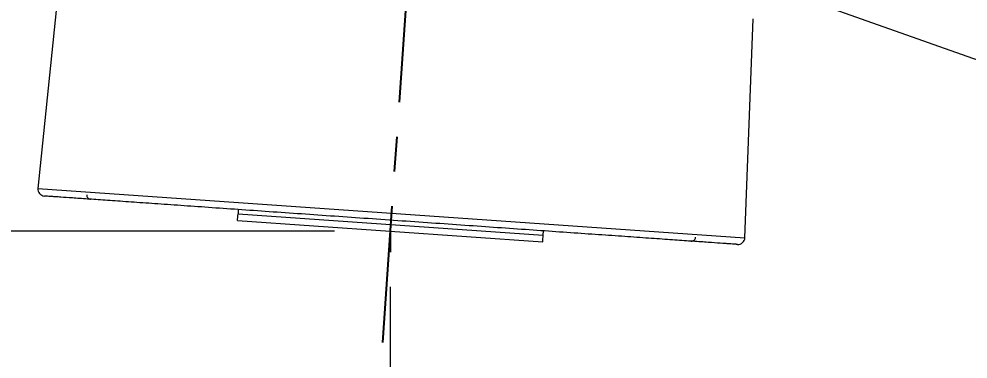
# Model space of a CAD drawing. Extents: x 0 to 1128, y 0 to 827.
# Drawn here: x 465.8 to 534, y 575.7 to 600.2 of the extents above; entities that cross this region are included whole.
import ezdxf

# ---------------------------------------------------------------- set-up
doc = ezdxf.new("R2010")
doc.units = 0
doc.header["$LTSCALE"] = 10
doc.header["$MEASUREMENT"] = 0
doc.header["$PDMODE"] = 3
doc.header["$PDSIZE"] = -10
doc.linetypes.add('CENTER', pattern=[2, 1.25, -0.25, 0.25, -0.25])
doc.layers.get('0').update_dxf_attribs({"linetype": 'CONTINUOUS'})
doc.layers.get('DEFPOINTS').update_dxf_attribs({"linetype": 'CONTINUOUS'})
doc.styles.add('Daelim Dimension', font='')
doc.styles.get('Daelim Dimension').set_extended_font_data('나눔고딕')
doc.dimstyles.new('DEFAULT', dxfattribs={"dimscale": 2, "dimtxt": 2, "dimasz": 2, "dimexe": 0, "dimexo": 2, "dimgap": 1, "dimtad": 1, "dimdec": 0, "dimzin": 9, "dimdsep": 46, "dimtxsty": 'Daelim Dimension', "dimcen": 0.5, "dimclrd": 5, "dimclre": 5, "dimclrt": 256, "dimadec": 1, "dimazin": 0, "dimtfac": 1, "dimtdec": 0, "dimtix": 1, "dimtmove": 0, "dimatfit": 3, "dimfxl": 1, "dimtolj": 1, "dimtzin": 1, "dimlwd": 9, "dimlwe": 9, "dimarcsym": 0})

# ---------------------------------------------------------------- blocks, each defined once
blk = doc.blocks.new('*D1')
at = {"color": 5, "lineweight": 9, "ltscale": 0.5, "transparency": 16777216}
for p, q in [((492.448, 580.878), (492.448, 298.668)), ((723.359, 341.56), (723.359, 298.668)), ((496.448, 298.668), (719.359, 298.668))]:
    blk.add_line(p, q, dxfattribs=at)
at = {"color": 5, "ltscale": 0.5, "transparency": 16777216}
for points in [[(496.448, 299.335), (496.448, 298.001), (492.448, 298.668)], [(719.359, 299.335), (719.359, 298.001), (723.359, 298.668)]]:
    blk.add_solid(points, dxfattribs=at)
at = {"layer": 'DEFPOINTS', "color": 0, "ltscale": 0.5, "transparency": 16777216}
for p in [(492.448, 584.878), (723.359, 345.56), (723.359, 298.668)]:
    blk.add_point(p, dxfattribs=at)
at = {"color": 7, "ltscale": 0.5, "transparency": 16777216, "insert": (607.904, 306.119), "char_height": 10, "attachment_point": 5, "style": 'Daelim Dimension'}
blk.add_mtext('\\A1;231', dxfattribs=at)
blk = doc.blocks.new('*D2')
at = {"color": 5, "lineweight": 9, "ltscale": 0.5, "transparency": 16777216}
for p, q in [((492.448, 579.371), (492.448, 298.668)), ((491.609, 572.879), (472.483, 299.365))]:
    blk.add_line(p, q, dxfattribs=at)
blk.add_arc((492.448, 584.878), 286.209, 266.80076, 269.19924, dxfattribs=at)
at = {"color": 5, "ltscale": 0.5, "transparency": 16777216}
for points in [[(476.434, 298.449), (476.517, 299.78), (472.483, 299.365)], [(488.453, 299.363), (488.444, 298.029), (492.448, 298.668)]]:
    blk.add_solid(points, dxfattribs=at)
at = {"layer": 'DEFPOINTS', "color": 0, "ltscale": 0.5, "transparency": 16777216}
for p in [(495.366, 626.601), (492.448, 584.878), (492.448, 583.371), (491.888, 576.869), (479.132, 298.978)]:
    blk.add_point(p, dxfattribs=at)
at = {"color": 7, "ltscale": 0.5, "transparency": 16777216, "insert": (482.728, 306.524), "char_height": 10, "attachment_point": 5, "rotation": 358, "style": 'Daelim Dimension'}
blk.add_mtext('\\A1;4.0°', dxfattribs=at)
blk = doc.blocks.new('*D4')
at = {"color": 5, "lineweight": 9, "ltscale": 0.5, "transparency": 16777216}
for p, q in [((488.448, 584.878), (412.094, 584.878)), ((412.094, 349.56), (412.094, 580.878)), ((691.971, 345.56), (412.094, 345.56))]:
    blk.add_line(p, q, dxfattribs=at)
at = {"color": 5, "ltscale": 0.5, "transparency": 16777216}
for points in [[(411.427, 580.878), (412.76, 580.878), (412.094, 584.878)], [(411.427, 349.56), (412.76, 349.56), (412.094, 345.56)]]:
    blk.add_solid(points, dxfattribs=at)
at = {"layer": 'DEFPOINTS', "color": 0, "ltscale": 0.5, "transparency": 16777216}
for p in [(412.094, 584.878), (492.448, 584.878), (695.971, 345.56)]:
    blk.add_point(p, dxfattribs=at)
at = {"color": 7, "ltscale": 0.5, "transparency": 16777216, "insert": (404.643, 465.219), "char_height": 10, "attachment_point": 5, "rotation": 90, "style": 'Daelim Dimension'}
blk.add_mtext('\\A1;239', dxfattribs=at)

msp = doc.modelspace()

# ---------------------------------------------------------------- linework, layer by layer
at = {"color": 7, "linetype": 'Continuous', "lineweight": 15}
for p, q in [((472.931, 644.417), (467.119, 587.968)), ((621.481, 566.376), (521.213, 601.982)), ((517.961, 584.413), (518.545, 600.172)), ((481.531, 586.443), (481.51, 586.144)), ((481.475, 585.645), (503.422, 584.11)), ((481.51, 586.144), (503.456, 584.609)), ((503.456, 584.609), (503.477, 584.908))]:
    msp.add_line(p, q, dxfattribs=at)
at = {"color": 1, "linetype": 'CENTER'}
msp.add_line((495.366, 626.601), (491.888, 576.869), dxfattribs=at)
at = {"color": 8, "linetype": 'Continuous', "lineweight": 15}
msp.add_line((467.119, 587.968), (517.961, 584.413), dxfattribs=at)
at = {"ltscale": 0.5}
msp.add_line((492.448, 584.878), (492.448, 583.371), dxfattribs=at)
at = {"color": 7, "linetype": 'Continuous', "lineweight": 15}
for centre, radius, start, end in [((467.617, 587.917), 0.5, 174.12212, 266), ((470.931, 587.485), 0.3, 175.31248, 266), ((514.119, 584.465), 0.3, 266, 356.68752), ((517.462, 584.432), 0.5, 266, 357.87788)]:
    msp.add_arc(centre, radius, start, end, dxfattribs=at)
msp.add_open_spline([(517.427, 583.933), (517.426, 583.933), (517.424, 583.933), (517.409, 583.934), (517.386, 583.936), (517.352, 583.938), (517.288, 583.943), (517.169, 583.951), (516.962, 583.965), (516.697, 583.984), (516.266, 584.014), (515.585, 584.062), (514.547, 584.134), (513.299, 584.221), (511.853, 584.323), (510.223, 584.437), (508.423, 584.562), (506.472, 584.699), (504.388, 584.845), (502.19, 584.998), (499.899, 585.158), (497.539, 585.324), (495.13, 585.492), (492.696, 585.662), (490.261, 585.833), (487.846, 586.001), (485.477, 586.167), (483.174, 586.328), (480.96, 586.483), (478.856, 586.63), (476.883, 586.768), (475.058, 586.896), (473.4, 587.012), (471.924, 587.115), (470.644, 587.204), (469.573, 587.279), (468.862, 587.329), (468.407, 587.361), (468.124, 587.38), (467.898, 587.396), (467.749, 587.407), (467.658, 587.413), (467.605, 587.417), (467.591, 587.418), (467.585, 587.418)], degree=3, knots=[0, 0, 0, 0, 0.0062555, 0.0125069, 0.0187565, 0.0250068, 0.03126, 0.0468852, 0.0625175, 0.0781427, 0.0937749, 0.1250231, 0.1562712, 0.1875193, 0.2187674, 0.2500155, 0.2812636, 0.3125117, 0.3437599, 0.375008, 0.4062561, 0.4375042, 0.4687523, 0.5000004, 0.5312486, 0.5624967, 0.5937448, 0.6249929, 0.656241, 0.6874891, 0.7187372, 0.7499854, 0.7812335, 0.8124816, 0.8437297, 0.8749778, 0.9062259, 0.9218511, 0.9374834, 0.9531086, 0.9687408, 0.9791577, 0.9895737, 1, 1, 1, 1], dxfattribs=at)
for points in [[(481.475, 585.645), (481.485, 585.782), (481.497, 585.951), (481.51, 586.144)], [(503.422, 584.11), (503.431, 584.248), (503.443, 584.416), (503.456, 584.609)]]:
    msp.add_open_spline(points, degree=3, dxfattribs=at)

# ---------------------------------------------------------------- dimensions: what is measured, and where the dimension line sits
at = {"color": 5, "ltscale": 0.5}
dim = msp.add_angular_dim_2l(base=(479.132, 298.978), line1=((495.366, 626.601), (491.888, 576.869)), line2=((492.448, 584.878), (492.448, 583.371)), dimstyle='DEFAULT', override={"dimtxt": 5, "dimclrd": 5, "dimclre": 5, "dimclrt": 7}, dxfattribs=at)
dim.commit()
dim.dimension.update_dxf_attribs({"geometry": '*D2', "text_midpoint": (482.728, 306.524)})
dim = msp.add_linear_dim(base=(412.094, 584.878), p1=(695.971, 345.56), p2=(492.448, 584.878), angle=90, text='239', dimstyle='DEFAULT', override={"dimtxt": 5, "dimclrd": 5, "dimclre": 5, "dimclrt": 7}, dxfattribs=at)
dim.commit()
dim.dimension.update_dxf_attribs({"geometry": '*D4', "text_midpoint": (404.643, 465.219)})
dim = msp.add_linear_dim(base=(723.359, 298.668), p1=(492.448, 584.878), p2=(723.359, 345.56), text='231', dimstyle='DEFAULT', override={"dimtxt": 5, "dimclrd": 5, "dimclre": 5, "dimclrt": 7}, dxfattribs=at)
dim.commit()
dim.dimension.update_dxf_attribs({"geometry": '*D1', "text_midpoint": (607.904, 306.119)})

doc.saveas('drawing.dxf')
